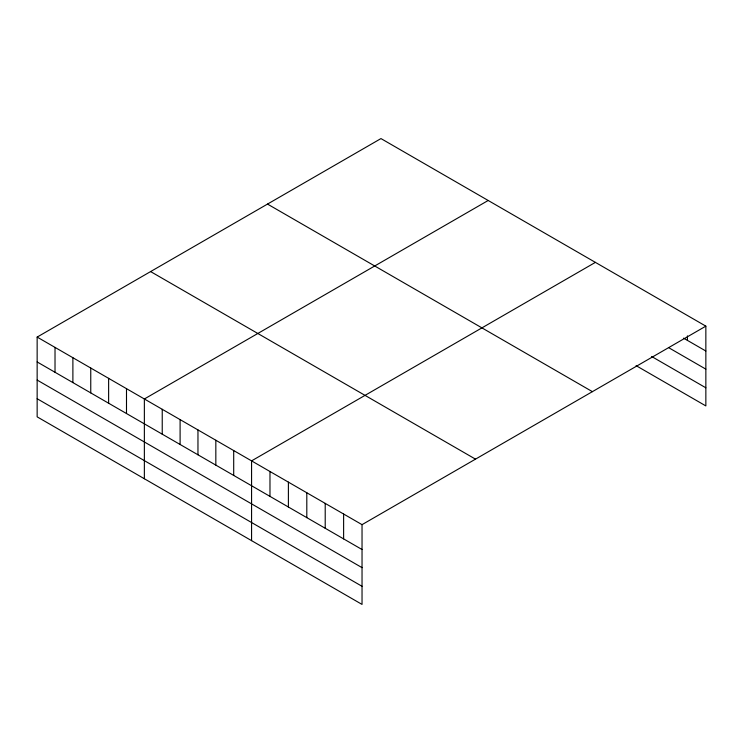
<?xml version="1.0" encoding="UTF-8"?>
<svg xmlns="http://www.w3.org/2000/svg" width="743" height="743" viewBox="0 0 743 743"><rect width="100%" height="100%" fill="white"/><g stroke="black" fill="none" stroke-linecap="round" stroke-linejoin="round"><path stroke-width="1.11" d="M705.85 326.149L380.964 138.579L37.15 337.081L37.15 416.851L362.036 604.421L362.036 524.651L705.85 326.149L705.85 405.919L636.082 365.64M488.179 200.48L144.365 398.982L144.365 478.752M595.394 262.372L251.571 460.874L251.571 540.644M683.56 338.158L705.85 351.021M669.034 347.882L705.85 369.141M651.592 356.473L705.85 387.8M267.508 204.084L592.394 391.654M150.606 271.576L475.492 459.146M37.15 337.081L362.036 524.651M37.15 361.952L362.036 549.523M37.15 380.072L362.036 567.643M37.15 398.731L362.036 586.301M687.442 335.873L687.442 340.396M343.619 514.026L343.619 538.898M325.211 503.392L325.211 528.264M306.803 492.767L306.803 517.639M288.395 482.133L288.395 507.005M269.978 471.508L269.978 496.38M233.701 450.564L233.701 475.436M215.832 440.246L215.832 465.118M197.963 429.928L197.963 454.8M180.103 419.609L180.103 444.481M162.234 409.291L162.234 434.172M126.496 388.663L126.496 413.535M108.627 378.345L108.627 403.217M90.757 368.026L90.757 392.908M72.888 357.717L72.888 382.589M55.019 347.399L55.019 372.271"/></g></svg>
